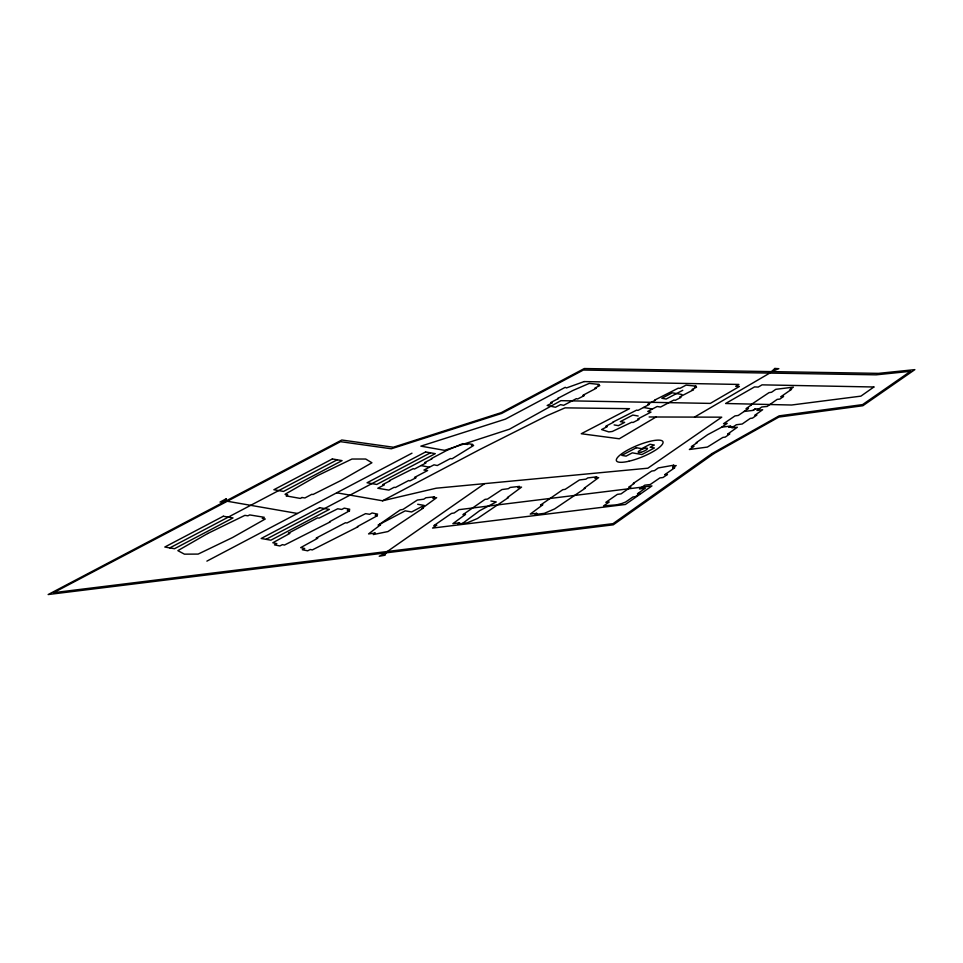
<?xml version="1.0" encoding="UTF-8"?>
<svg xmlns="http://www.w3.org/2000/svg" width="963" height="963" viewBox="0 0 963 963"><rect width="100%" height="100%" fill="white"/><g stroke="black" fill="none" stroke-linecap="round" stroke-linejoin="round"><path stroke-width="1.44" d="M462.517 523.451L479.61 510.703L496.246 501.952L490.889 501.013M744.122 411.478L748.492 408.408L746.036 408.709L751.597 404.713L750.731 404.833L769.016 392.639L771.556 392.254L775.805 389.317L793.392 387.15L789.973 389.534L791.538 389.353L780.8 396.78L783.581 396.395L779.874 399.079L777.177 399.38L767.162 406.446L761.709 407L756.966 410.443L762.684 409.708L754.823 415.282L756.87 415.053L752.5 418.123L750.261 418.411L742.208 424.009L736.322 424.755L731.904 427.861L737.345 427.247L727.583 434.157L729.822 433.916L725.283 437.082L722.864 437.431L707.384 447.073L689.364 449.516L694.01 446.302L691.35 446.651L697.26 442.583L696.153 442.763L707.661 434.686L721.72 427.187L727.185 423.383L723.526 423.732L734.986 415.908L738.26 415.45L744.122 411.478L753.042 410.382L755.016 409.058M387.295 551.498L484.606 483.631M753.042 410.382L754.956 409.07L759.494 408.613M729.063 427.151L733.698 426.597L728.967 427.211L730.712 426.031L721.72 427.187M656.068 416.991L619.293 438.779L581.255 433.735L629.489 408.673L565.028 407.855L547.249 415.595L479.875 449.48L382.516 500.784L336.713 492.803M694.504 417.099L769.738 373.09M421.048 465.562L425.959 462.95L424.683 462.553L431.99 458.797L431.328 458.605L446.784 450.431L462.77 443.63L467.464 444.461L468.812 443.762L472.725 444.437L471.485 445.135L473.603 445.496L452.092 458.773L450.335 458.581L437.274 465.526L434 464.828L423.949 470.052L427.608 470.534L414.523 477.443L416.016 477.78L409.877 480.898L408.697 480.513L395.42 487.495L394.084 487.314L388.847 490.107L377.797 488.253L384.261 484.931L382.732 484.594L390.171 480.754L389.485 480.573L413.211 468.68L414.475 469.029L421.048 465.562L429.414 467.211M169.789 547.899L337.219 459.784M206.889 561.128L411.983 453.188M266.017 539.34L430.425 452.815M378.194 525.064L405.218 510.835L411.634 511.955L424.117 505.394L417.689 504.275M682.779 390.28L666.143 399.031L661.858 398.285L672.258 392.808L681.9 394.493M382.516 500.784L436.215 488.205L647.858 468.199L721.744 417.172L649.134 416.979M643.525 407.481L652.384 409.01M638.18 416.004L632.823 415.065L620.353 421.625L624.638 422.372L618.39 425.658L614.117 424.912M227.304 501.254L297.435 513.472M226.341 498.714L226.209 500.832L220.021 502.096L226.341 498.714M385.838 552.87L385.092 555.218L379.241 556.241L385.838 552.87M774.854 368.456L771.592 371.537L778.838 368.685L774.854 368.456M375.076 533.069L373.295 534.561L387.945 531.552L423.226 508.127L422.035 508.332L436.636 497.702L432.808 498.148L434.578 496.836L425.935 497.751L423.816 499.183L417.328 500.05L403.003 509.427L400.259 509.909L378.423 525.064L380.65 524.751L368.552 533.911L375.076 533.069M536.704 513.315L535.163 514.495L544.288 513.363L554.628 508.933L585.263 488.217L584.192 488.241L598.661 477.6L594.857 478.214L596.916 476.817L587.731 477.925L585.925 479.165L579.461 479.947L565.149 489.36L562.801 489.686L540.508 505.081L542.855 504.756L530.252 514.098L536.704 513.315M673.799 465.189L672.607 466.104L676.195 465.55L672.607 468.054L674.81 467.729L664.663 474.723L667.479 474.47L663.013 477.516L659.884 477.913L650.206 484.533L644.813 485.171L639.468 488.987L645.379 488.181L637.458 493.754L640.202 493.345L635.351 496.667L632.98 496.956L625.589 502.048L621.893 503.493L616.669 504.829L603.56 505.876L609.242 502L605.847 502.349L617.355 494.368L621.051 493.875L630.909 486.917L628.803 487.146L634.316 483.342L633.245 483.414L651.71 471.063L654.479 470.642L658.283 467.934L673.799 465.189M436.636 525.172L432.592 528.073L625.372 504.48L651.951 485.918L459.062 509.656L454.187 512.978L451.515 513.423L433.856 525.642L436.636 525.172M459.556 522.837L457.882 524.053L467.151 522.861L477.455 518.503L508.5 497.498L507.381 497.606L521.561 487.109L517.733 487.639L519.514 486.387L510.137 487.459L508.344 488.698L501.964 489.541L487.471 499.111L485.063 499.352L462.95 514.651L465.538 514.374L452.863 523.667L459.556 522.837M711.946 453.597L613.01 523.655L53.579 592.678L340.517 441.668L391.315 448.782L501.699 413.416L583.361 370.033L876.101 374.836L910.529 371.321L862.571 404.604L779.163 415.86L711.946 453.597M713.992 453.501L613.287 524.811L48.15 594.544L341.793 440.007L393.337 447.229L501.229 412.658L584.288 368.54L878.461 373.367L914.85 369.636L862.848 405.736L778.886 417.063L713.992 453.501M873.898 386.994L860.898 396.142L791.598 405.014L725.608 403.497L754.535 386.909L758.218 387.078L762.058 384.851L873.898 386.994M584.132 381.577L566.449 387.945L565.221 387.331L505.419 419.134L420.855 446.146L444.521 450.335L509.463 429.197L560.887 400.668L710.309 403.401L739.403 386.464L735.684 386.283L738.886 384.442L584.132 381.577M301.913 497.51L300.324 498.425L286.143 495.897L287.768 495.03L285.06 494.272L317.73 475.541L351.94 459.038L365.687 459.026L371.923 462.758L341.564 480.188L312.963 494.513L311.868 494.272L304.922 497.955L301.913 497.51M207.683 533.514L177.854 550.643L184.439 554.158L198.161 554.086L232.661 537.474L265.27 518.997L262.249 518.371L264.259 517.3L249.706 514.916L247.9 515.807L244.879 515.374L207.683 533.514M695.888 386.115L694.54 386.837L696.55 387.186L692.072 389.509L693.529 389.762L679.758 396.912L680.985 397.406L675.316 400.271L673.859 400.066L660.558 407.036L657.187 406.494L647.762 411.442L650.988 412.128L637.711 419.013L639.011 419.447L633.04 422.48L631.728 422.251L612.299 431.472L608.809 431.918L601.598 429.546L607.328 426.597L605.835 426.224L613.515 422.215L612.817 422.155L636.627 410.13L638.06 410.37L649.231 404.46L647.846 404.147L655.43 400.199L654.684 400.09L678.217 388.197L679.986 388.33L686.065 385.128L695.888 386.115M349.533 510.811L329.551 521.753L330.225 521.898L284.47 545.058L282.388 544.649L279.836 545.949L274.467 544.865L276.826 543.65L272.83 542.759L289.875 533.382L288.394 533.189L317.573 517.889L319.138 518.094L337.724 508.777L341.781 509.451L344.236 508.139L349.762 509.258L347.39 510.45L349.533 510.811M377.376 515.674L357.393 526.605L358.08 526.749L312.313 549.921L310.23 549.5L307.679 550.812L302.31 549.729L304.681 548.501L300.685 547.622L317.73 538.233L316.237 538.052L345.428 522.753L346.993 522.957L365.579 513.64L369.636 514.302L372.091 512.99L377.604 514.11L375.245 515.301L377.376 515.674M596.097 388.33L582.904 395.312L584.216 395.649L577.656 398.971L576.343 398.67L563.668 405.303L560.514 404.641L555.47 407.253L547.177 405.495L552.256 402.895L550.704 402.546L558.432 398.562L557.673 398.441L572.816 390.521L589.248 383.394L599.118 384.406L597.746 385.092L599.78 385.597L594.99 388.005L596.097 388.33M223.32 516.24L164.805 547.032L174.496 548.717L233.01 517.925L223.32 516.24M332.379 458.942L273.865 489.734L283.555 491.419L342.058 460.627L332.379 458.942M319.692 507.694L261.178 538.486L270.868 540.183L329.37 509.391L319.692 507.694M425.586 451.96L367.072 482.764L376.762 484.449L435.276 453.657L425.586 451.96M636.35 447.723L621.797 455.379L626.082 456.125L632.318 452.851L641.96 454.524L654.431 447.964L650.145 447.217L654.31 445.026L650.025 444.28L641.707 448.662L636.35 447.723M640.696 452.309A5.032 1.24 -22.2 0 0 647.509 448.481A5.032 1.24 -22.2 0 0 640.311 450.142A5.032 1.24 -22.2 0 0 640.696 452.309M628.971 461.217A25.134 6.211 -22.2 0 0 663.05 442.041A25.134 6.211 -22.2 0 0 627.057 450.395A25.134 6.211 -22.2 0 0 628.971 461.217"/></g></svg>
